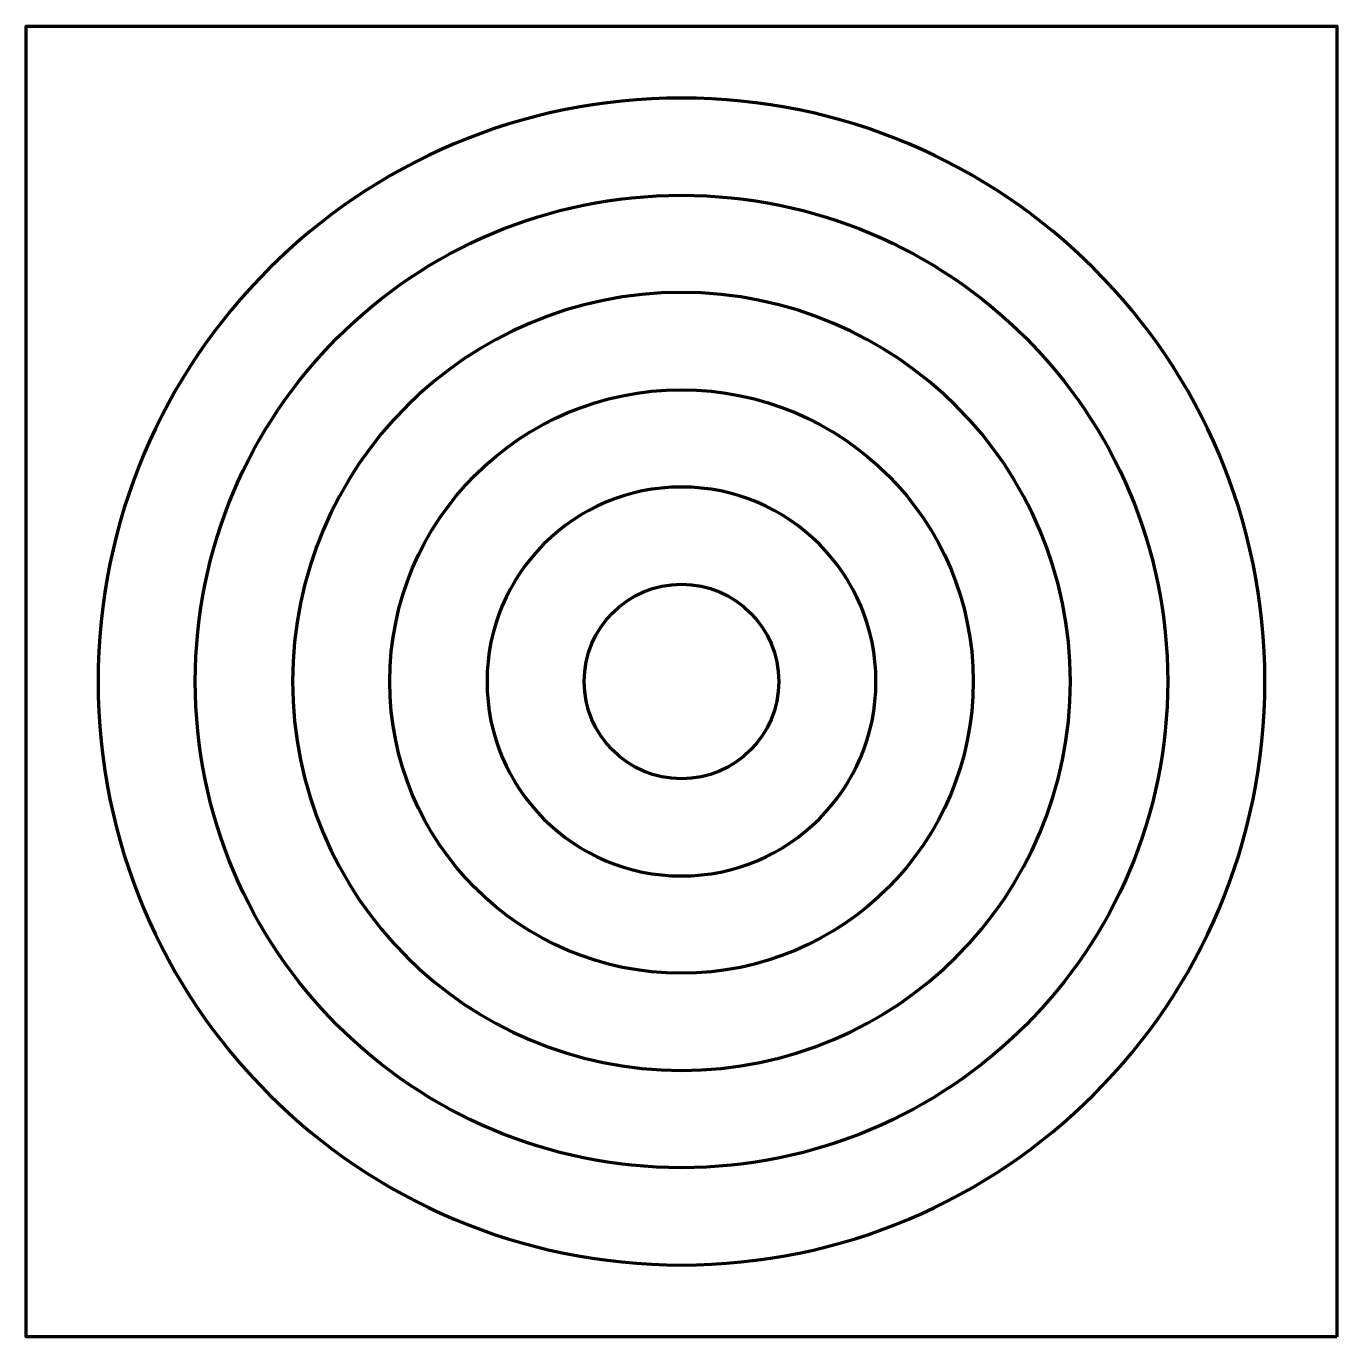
# Model space of a CAD drawing. Header units: inches. Extents: x 0 to 18, y -18 to 0.
import ezdxf

# ---------------------------------------------------------------- set-up
doc = ezdxf.new("R2010")
doc.units = ezdxf.units.IN
doc.header["$MEASUREMENT"] = 0
doc.layers.add('Layer 1', color=7, linetype='Continuous')

# ---------------------------------------------------------------- blocks, each defined once
blk = doc.blocks.new('block 3')
at = {"layer": 'Layer 1', "color": 179, "lineweight": 90, "true_color": 0x231f20}
for points in [[(9, -17.028), (4.571, -17.028), (0.987, -13.443), (0.987, -9.014), (0.987, -4.584), (4.571, -1), (9, -1), (13.429, -1), (17.013, -4.584), (17.013, -9.014), (17.013, -13.443), (13.429, -17.028), (9, -17.028)], [(15.678, -9.014), (15.678, -5.323), (12.691, -2.336), (9, -2.336), (5.309, -2.336), (2.322, -5.323), (2.322, -9.014), (2.322, -12.705), (5.309, -15.692), (9, -15.692), (12.691, -15.692), (15.678, -12.705), (15.678, -9.014)], [(9, -14.356), (6.047, -14.356), (3.658, -11.967), (3.658, -9.014), (3.658, -6.061), (6.047, -3.671), (9, -3.671), (11.953, -3.671), (14.342, -6.061), (14.342, -9.014), (14.342, -11.967), (11.953, -14.356), (9, -14.356)], [(13.007, -9.014), (13.007, -6.799), (11.215, -5.007), (9, -5.007), (6.785, -5.007), (4.993, -6.799), (4.993, -9.014), (4.993, -11.229), (6.785, -13.021), (9, -13.021), (11.215, -13.021), (13.007, -11.229), (13.007, -9.014)], [(9, -11.685), (7.524, -11.685), (6.329, -10.49), (6.329, -9.014), (6.329, -7.537), (7.524, -6.343), (9, -6.343), (10.476, -6.343), (11.671, -7.537), (11.671, -9.014), (11.671, -10.49), (10.476, -11.685), (9, -11.685)], [(10.336, -9.014), (10.336, -8.276), (9.738, -7.678), (9, -7.678), (8.262, -7.678), (7.664, -8.276), (7.664, -9.014), (7.664, -9.752), (8.262, -10.35), (9, -10.35), (9.738, -10.35), (10.336, -9.752), (10.336, -9.014)]]:
    blk.add_open_spline(points, degree=3, knots=[0, 0, 0, 0, 1, 1, 1, 2, 2, 2, 3, 3, 3, 4, 4, 4, 4], dxfattribs=at)
blk = doc.blocks.new('block 2')
at = {"layer": 'Layer 1'}
blk.add_blockref('block 3', (0, 0), dxfattribs=at)

msp = doc.modelspace()

# ---------------------------------------------------------------- linework, layer by layer
at = {"layer": 'Layer 1', "color": 179, "lineweight": 70, "true_color": 0x231f20}
msp.add_lwpolyline([(18, -18.014), (0, -18.014), (0, -0.014), (18, -0.014), (18, -18.014)], dxfattribs=at)

# ---------------------------------------------------------------- block references
at = {"layer": 'Layer 1'}
msp.add_blockref('block 2', (0, 0), dxfattribs=at)

doc.saveas('drawing.dxf')
